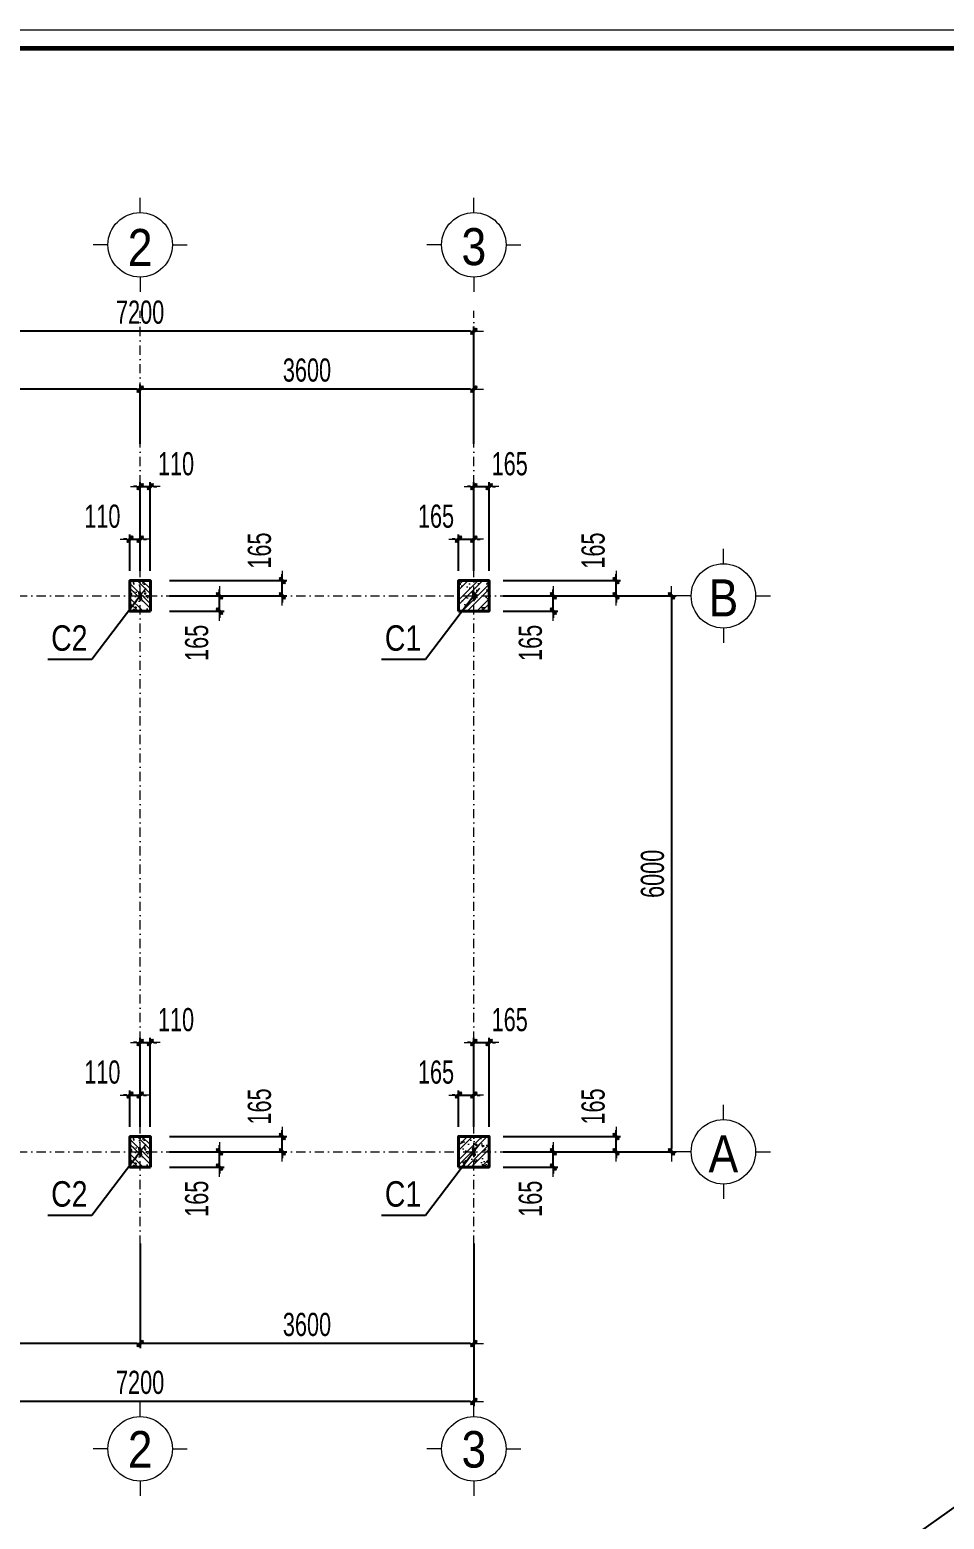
# Model space of a CAD drawing. Header units: millimetres. Extents: x -182770 to 489476, y -561170 to -280028.
# Drawn here: x 83150 to 93015, y -528665 to -512589 of the extents above; entities that cross this region are included whole.
import ezdxf
from ezdxf.enums import TextEntityAlignment as Align

# ---------------------------------------------------------------- set-up
doc = ezdxf.new("R2010")
doc.units = ezdxf.units.MM
doc.header["$MEASUREMENT"] = 0
doc.header["$PDMODE"] = 32
doc.linetypes.add('DASHDOT', pattern=[1, 0.5, -0.25, 0, -0.25])
doc.linetypes.add('HIDDEN', pattern=[0.375, 0.25, -0.125])
doc.layers.get('Defpoints').update_dxf_attribs({"color": 1})
doc.layers.add('KCS_Plotter', color=11, linetype='Continuous', plot=False)
for name, color, linetype, lineweight in [('Khungten_LCDI', 7, 'Continuous', 5), ('LC Dim', 8, 'Continuous', 18), ('LC Hatch', 252, 'Continuous', 9), ('LC ISO', 153, 'Continuous', 13), ('LC MANH DUT', 35, 'HIDDEN', 5), ('LC Net dam2', 6, 'Continuous', 40), ('LC Net manh', 133, 'Continuous', 5), ('LC Net thay', 63, 'Continuous', 25), ('LC Net truc', 79, 'DASHDOT', 13), ('LC Text1', 3, 'Continuous', 20), ('LC Text2', 7, 'Continuous', 25)]:
    doc.layers.add(name, color=color, linetype=linetype, lineweight=lineweight)
doc.styles.add('1', font='vnsimli.shx', dxfattribs={"width": 0.6})
doc.styles.add('HOATBIF', font='hoatbif.shx', dxfattribs={"width": 0.7})
doc.styles.add('Khungten', font='VHAVAN.TTF', dxfattribs={"width": 0.9, "height": 5000})
doc.styles.add('LC 1', font='VHAVANB.TTF')
doc.styles.add('T2', font='VHARIAL.TTF', dxfattribs={"width": 0.8})
doc.styles.add('Title', font='VHBLACK.TTF', dxfattribs={"width": 0.8})
doc.dimstyles.new('1-100', dxfattribs={"dimscale": 100, "dimtxt": 2.5, "dimasz": 0.35, "dimexe": 0.5, "dimexo": 0, "dimgap": 0.8, "dimtad": 1, "dimdec": 0, "dimzin": 0, "dimdsep": 46, "dimtxsty": 'HOATBIF', "dimblk1": 'DOT', "dimblk2": 'DOT', "dimsah": 1, "dimcen": -1, "dimdle": 1, "dimclrd": 256, "dimclre": 256, "dimclrt": 4, "dimadec": 3, "dimazin": 2, "dimtfac": 0.333333, "dimtdec": 0, "dimtix": 1, "dimtmove": 2, "dimatfit": 3, "dimldrblk": 'DOT', "dimfxl": 1, "dimtvp": 0.833333, "dimtolj": 1, "dimtzin": 0, "dimarcsym": 0})
doc.dimstyles.new('1-100$7', dxfattribs={"dimtxt": 230, "dimasz": 300, "dimexe": 50, "dimexo": 300, "dimgap": 80, "dimtad": 1, "dimdec": 3, "dimzin": 12, "dimdsep": 46, "dimtxsty": '1', "dimblk1": 'ARCHTICK', "dimblk2": 'ARCHTICK', "dimsah": 1, "dimcen": 0.09, "dimdle": 160, "dimclrd": 6, "dimclre": 6, "dimclrt": 2, "dimadec": 3, "dimazin": 3, "dimtfac": 1, "dimtdec": 3, "dimtix": 1, "dimtmove": 2, "dimatfit": 3, "dimldrblk": 'DOTSMALL', "dimfxl": 1, "dimtolj": 1, "dimtzin": 15, "dimarcsym": 0})

# ---------------------------------------------------------------- blocks, each defined once
blk = doc.blocks.new('DOT')
at = {"layer": 'LC Dim'}
blk.add_line((-3, 0), (3, 0), dxfattribs=at)
at = {"layer": 'LC Dim', "color": 4}
blk.add_line((-1, -1), (1, 1), dxfattribs=at)
blk.add_lwpolyline([(0.5, 1), (-1, -0.5), (-0.5, -1), (1, 0.5)], close=True, dxfattribs=at)
blk = doc.blocks.new('*D1085')
at = {"layer": 'Defpoints', "color": 0, "ltscale": 2, "transparency": 16777216}
for p in [(84340, -525687), (87940, -525687), (84340, -526769)]:
    blk.add_point(p, dxfattribs=at)
at = {"layer": 'LC Dim', "lineweight": -2, "ltscale": 2, "transparency": 16777216}
for p, q in [((84340, -525687), (84340, -526819)), ((87940, -525687), (87940, -526819)), ((87905, -526769), (84375, -526769))]:
    blk.add_line(p, q, dxfattribs=at)
at = {"layer": 'LC Dim', "lineweight": -2, "ltscale": 2, "transparency": 16777216, "xscale": 35, "yscale": 35, "zscale": 35, "rotation": 180}
blk.add_blockref('DOT', (84340, -526769), dxfattribs=at)
at = {"layer": 'LC Dim', "lineweight": -2, "ltscale": 2, "transparency": 16777216, "xscale": 35, "yscale": 35, "zscale": 35}
blk.add_blockref('DOT', (87940, -526769), dxfattribs=at)
at = {"layer": 'LC Dim', "color": 4, "ltscale": 2, "transparency": 16777216, "insert": (86140, -526564), "char_height": 250, "attachment_point": 5, "style": 'HOATBIF'}
blk.add_mtext('\\A1;3600', dxfattribs=at)
blk = doc.blocks.new('_Dot')
at = {"color": 0, "linetype": 'ByBlock', "lineweight": -2}
blk.add_line((-0.5, 0), (-1, 0), dxfattribs=at)
at = {"color": 0, "linetype": 'ByBlock', "const_width": 0.5}
blk.add_lwpolyline([(-0.25, 0, 1), (0.25, 0, 1)], format="xyb", close=True, dxfattribs=at)
blk = doc.blocks.new('*D1086')
at = {"layer": 'Defpoints', "color": 0, "ltscale": 2, "transparency": 16777216}
for p in [(80740, -525687), (84340, -525687), (80740, -526769)]:
    blk.add_point(p, dxfattribs=at)
at = {"layer": 'LC Dim', "lineweight": -2, "ltscale": 2, "transparency": 16777216}
for p, q in [((80740, -525687), (80740, -526819)), ((84340, -525687), (84340, -526819)), ((84305, -526769), (80775, -526769))]:
    blk.add_line(p, q, dxfattribs=at)
at = {"layer": 'LC Dim', "lineweight": -2, "ltscale": 2, "transparency": 16777216, "xscale": 35, "yscale": 35, "zscale": 35, "rotation": 180}
blk.add_blockref('DOT', (80740, -526769), dxfattribs=at)
at = {"layer": 'LC Dim', "lineweight": -2, "ltscale": 2, "transparency": 16777216, "xscale": 35, "yscale": 35, "zscale": 35}
blk.add_blockref('DOT', (84340, -526769), dxfattribs=at)
at = {"layer": 'LC Dim', "color": 4, "ltscale": 2, "transparency": 16777216, "insert": (82540, -526564), "char_height": 250, "attachment_point": 5, "style": 'HOATBIF'}
blk.add_mtext('\\A1;3600', dxfattribs=at)
blk = doc.blocks.new('*D1087')
at = {"layer": 'Defpoints', "color": 0, "ltscale": 2, "transparency": 16777216}
for p in [(80740, -525687), (87940, -525687), (80740, -527394)]:
    blk.add_point(p, dxfattribs=at)
at = {"layer": 'LC Dim', "lineweight": -2, "ltscale": 2, "transparency": 16777216}
for p, q in [((80740, -525687), (80740, -527444)), ((87940, -525687), (87940, -527444)), ((87905, -527394), (80775, -527394))]:
    blk.add_line(p, q, dxfattribs=at)
at = {"layer": 'LC Dim', "lineweight": -2, "ltscale": 2, "transparency": 16777216, "xscale": 35, "yscale": 35, "zscale": 35, "rotation": 180}
blk.add_blockref('DOT', (80740, -527394), dxfattribs=at)
at = {"layer": 'LC Dim', "lineweight": -2, "ltscale": 2, "transparency": 16777216, "xscale": 35, "yscale": 35, "zscale": 35}
blk.add_blockref('DOT', (87940, -527394), dxfattribs=at)
at = {"layer": 'LC Dim', "color": 4, "ltscale": 2, "transparency": 16777216, "insert": (84340, -527189), "char_height": 250, "attachment_point": 5, "style": 'HOATBIF'}
blk.add_mtext('\\A1;7200', dxfattribs=at)
blk = doc.blocks.new('TTRUC')
at = {"layer": 'LC ISO'}
for p, q in [((0, 6.95), (0, 10.13)), ((-6.95, 0), (-10.13, 0)), ((6.95, 0), (10.13, 0)), ((0, -6.95), (0, -10.13))]:
    blk.add_line(p, q, dxfattribs=at)
at = {"layer": 'LC Net manh'}
blk.add_circle((0, 0), 6.95, dxfattribs=at)
blk = doc.blocks.new('*D1088')
at = {"layer": 'Defpoints', "color": 0, "ltscale": 2, "transparency": 16777216}
for p in [(84340, -516468), (84340, -517056), (87940, -517056)]:
    blk.add_point(p, dxfattribs=at)
at = {"layer": 'LC Dim', "lineweight": -2, "ltscale": 2, "transparency": 16777216}
for p, q in [((84340, -517056), (84340, -516418)), ((87905, -516468), (84375, -516468)), ((87940, -517056), (87940, -516418))]:
    blk.add_line(p, q, dxfattribs=at)
at = {"layer": 'LC Dim', "lineweight": -2, "ltscale": 2, "transparency": 16777216, "xscale": 35, "yscale": 35, "zscale": 35, "rotation": 180}
blk.add_blockref('DOT', (84340, -516468), dxfattribs=at)
at = {"layer": 'LC Dim', "lineweight": -2, "ltscale": 2, "transparency": 16777216, "xscale": 35, "yscale": 35, "zscale": 35}
blk.add_blockref('DOT', (87940, -516468), dxfattribs=at)
at = {"layer": 'LC Dim', "color": 4, "ltscale": 2, "transparency": 16777216, "insert": (86140, -516263), "char_height": 250, "attachment_point": 5, "style": 'HOATBIF'}
blk.add_mtext('\\A1;3600', dxfattribs=at)
blk = doc.blocks.new('*D1089')
at = {"layer": 'Defpoints', "color": 0, "ltscale": 2, "transparency": 16777216}
for p in [(80740, -516468), (80740, -517056), (84340, -517056)]:
    blk.add_point(p, dxfattribs=at)
at = {"layer": 'LC Dim', "lineweight": -2, "ltscale": 2, "transparency": 16777216}
for p, q in [((80740, -517056), (80740, -516418)), ((84305, -516468), (80775, -516468)), ((84340, -517056), (84340, -516418))]:
    blk.add_line(p, q, dxfattribs=at)
at = {"layer": 'LC Dim', "lineweight": -2, "ltscale": 2, "transparency": 16777216, "xscale": 35, "yscale": 35, "zscale": 35, "rotation": 180}
blk.add_blockref('DOT', (80740, -516468), dxfattribs=at)
at = {"layer": 'LC Dim', "lineweight": -2, "ltscale": 2, "transparency": 16777216, "xscale": 35, "yscale": 35, "zscale": 35}
blk.add_blockref('DOT', (84340, -516468), dxfattribs=at)
at = {"layer": 'LC Dim', "color": 4, "ltscale": 2, "transparency": 16777216, "insert": (82540, -516263), "char_height": 250, "attachment_point": 5, "style": 'HOATBIF'}
blk.add_mtext('\\A1;3600', dxfattribs=at)
blk = doc.blocks.new('*D1090')
at = {"layer": 'Defpoints', "color": 0, "ltscale": 2, "transparency": 16777216}
for p in [(80740, -515843), (80740, -517056), (87940, -517056)]:
    blk.add_point(p, dxfattribs=at)
at = {"layer": 'LC Dim', "lineweight": -2, "ltscale": 2, "transparency": 16777216}
for p, q in [((80740, -517056), (80740, -515793)), ((87905, -515843), (80775, -515843)), ((87940, -517056), (87940, -515793))]:
    blk.add_line(p, q, dxfattribs=at)
at = {"layer": 'LC Dim', "lineweight": -2, "ltscale": 2, "transparency": 16777216, "xscale": 35, "yscale": 35, "zscale": 35, "rotation": 180}
blk.add_blockref('DOT', (80740, -515843), dxfattribs=at)
at = {"layer": 'LC Dim', "lineweight": -2, "ltscale": 2, "transparency": 16777216, "xscale": 35, "yscale": 35, "zscale": 35}
blk.add_blockref('DOT', (87940, -515843), dxfattribs=at)
at = {"layer": 'LC Dim', "color": 4, "ltscale": 2, "transparency": 16777216, "insert": (84340, -515638), "char_height": 250, "attachment_point": 5, "style": 'HOATBIF'}
blk.add_mtext('\\A1;7200', dxfattribs=at)
blk = doc.blocks.new('*D1091')
at = {"layer": 'Defpoints', "color": 0, "ltscale": 2, "transparency": 16777216}
for p in [(89131, -518699), (89131, -524699), (90073, -524699)]:
    blk.add_point(p, dxfattribs=at)
at = {"layer": 'LC Dim', "lineweight": -2, "ltscale": 2, "transparency": 16777216}
for p, q in [((89131, -518699), (90123, -518699)), ((90073, -518734), (90073, -524664)), ((89131, -524699), (90123, -524699))]:
    blk.add_line(p, q, dxfattribs=at)
at = {"layer": 'LC Dim', "lineweight": -2, "ltscale": 2, "transparency": 16777216, "xscale": 35, "yscale": 35, "zscale": 35}
for p, rotation in [((90073, -518699), 90), ((90073, -524699), 270)]:
    blk.add_blockref('DOT', p, dxfattribs=dict(at, rotation=rotation))
at = {"layer": 'LC Dim', "color": 4, "ltscale": 2, "transparency": 16777216, "insert": (89868, -521699), "char_height": 250, "attachment_point": 5, "rotation": 90, "style": 'HOATBIF'}
blk.add_mtext('\\A1;6000', dxfattribs=at)
blk = doc.blocks.new('kakaka')
at = {"layer": 'LC Hatch', "ltscale": 2}
h = blk.add_hatch(dxfattribs=at)
h.set_pattern_fill('BTCT', color=256, scale=20, angle=90)
h.set_pattern_definition([(140, (37650.13, -378709.94), (12.55043, 143.45204), [15, -165]), (85, (37650.13, -378709.94), (-150.43843, -27.75027), [12, -132]), (190.4514, (37651.18, -378697.99), (-137.88791, 115.70188), [12.74804, -140.22842]), (136.1842, (37610.13, -378709.94), (33.1038, 213.4482), [22.5, -247.5]), (186.6356, (37612.9, -378692.16), (-194.82357, 186.93254), [19.12206, -210.3426]), (81.1842, (37610.13, -378709.94), (-194.82372, 186.9324), [18, -198]), (111, (37620.13, -378689.94), (80.52378, 119.38141), [15, -165]), (56, (37620.13, -378689.94), (-145.03001, 48.66307), [12, -132]), (161.4514, (37626.85, -378680), (-64.5061, 168.04453), [12.74804, -140.22842]), (127.5, (37650.135, -378709.945), (-66.57877, 2.431971), [0, -130.4, 0, -134, 0, -132.5]), (97.5, (37650.135, -378709.945), (-78.882342, 52.613907), [0, -76.4, 0, -127.4, 0, -50.5]), (57.5, (37650.135, -378754.545), (4.510974, 106.764487), [0, -50, 0, -156, 0, -207]), (47.5, (37650.135, -378774.545), (-20.020996, 116.637234), [0, -65, 0, -103.6, 0, -147]), (135, (37650.135, -378709.945), (-53.03301, -53.03301), []), (135, (37650.135, -378674.59), (-53.03301, -53.03301), [])])
h.paths.add_polyline_path([(76248, -223824), (76248, -223604), (76028, -223604), (76028, -223824)])
at = {"layer": 'LC MANH DUT', "ltscale": 100}
blk.add_lwpolyline([(76248, -223824), (76248, -223604), (76028, -223604), (76028, -223824)], close=True, dxfattribs=at)
at = {"layer": 'LC Net dam2', "ltscale": 5}
blk.add_lwpolyline([(76248, -223824), (76248, -223604), (76028, -223604), (76028, -223824)], close=True, dxfattribs=at)
blk = doc.blocks.new('*D1040')
at = {"layer": 'Defpoints', "color": 0, "ltscale": 2, "transparency": 16777216}
for p in [(87940, -518086), (87775, -518430), (87940, -518430)]:
    blk.add_point(p, dxfattribs=at)
at = {"layer": 'LC Dim', "lineweight": -2, "ltscale": 2, "transparency": 16777216}
for p, q in [((87740, -518086), (87705, -518086)), ((87775, -518430), (87775, -518036)), ((87775, -518086), (87940, -518086)), ((87940, -518430), (87940, -518036)), ((87975, -518086), (88010, -518086))]:
    blk.add_line(p, q, dxfattribs=at)
at = {"layer": 'LC Dim', "lineweight": -2, "ltscale": 2, "transparency": 16777216, "xscale": 35, "yscale": 35, "zscale": 35}
blk.add_blockref('DOT', (87775, -518086), dxfattribs=at)
at = {"layer": 'LC Dim', "lineweight": -2, "ltscale": 2, "transparency": 16777216, "xscale": 35, "yscale": 35, "zscale": 35, "rotation": 180}
blk.add_blockref('DOT', (87940, -518086), dxfattribs=at)
at = {"layer": 'LC Dim', "color": 4, "ltscale": 2, "transparency": 16777216, "insert": (87532, -517840), "char_height": 250, "attachment_point": 5, "style": 'HOATBIF'}
blk.add_mtext('\\A1;165', dxfattribs=at)
blk = doc.blocks.new('*D1041')
at = {"layer": 'Defpoints', "color": 0, "ltscale": 2, "transparency": 16777216}
for p in [(88105, -517520), (87940, -518430), (88105, -518430)]:
    blk.add_point(p, dxfattribs=at)
at = {"layer": 'LC Dim', "lineweight": -2, "ltscale": 2, "transparency": 16777216}
for p, q in [((87940, -518430), (87940, -517470)), ((88105, -518430), (88105, -517470)), ((87905, -517520), (87870, -517520)), ((87940, -517520), (88105, -517520)), ((88140, -517520), (88175, -517520))]:
    blk.add_line(p, q, dxfattribs=at)
at = {"layer": 'LC Dim', "lineweight": -2, "ltscale": 2, "transparency": 16777216, "xscale": 35, "yscale": 35, "zscale": 35}
blk.add_blockref('DOT', (87940, -517520), dxfattribs=at)
at = {"layer": 'LC Dim', "lineweight": -2, "ltscale": 2, "transparency": 16777216, "xscale": 35, "yscale": 35, "zscale": 35, "rotation": 180}
blk.add_blockref('DOT', (88105, -517520), dxfattribs=at)
at = {"layer": 'LC Dim', "color": 4, "ltscale": 2, "transparency": 16777216, "insert": (88327, -517274), "char_height": 250, "attachment_point": 5, "style": 'HOATBIF'}
blk.add_mtext('\\A1;165', dxfattribs=at)
blk = doc.blocks.new('*D1042')
at = {"layer": 'Defpoints', "color": 0, "ltscale": 2, "transparency": 16777216}
for p in [(88258, -518699), (88797, -518699), (88258, -518864)]:
    blk.add_point(p, dxfattribs=at)
at = {"layer": 'LC Dim', "lineweight": -2, "ltscale": 2, "transparency": 16777216}
for p, q in [((88258, -518699), (88847, -518699)), ((88797, -518664), (88797, -518629)), ((88797, -518864), (88797, -518699)), ((88258, -518864), (88847, -518864)), ((88797, -518899), (88797, -518934))]:
    blk.add_line(p, q, dxfattribs=at)
at = {"layer": 'LC Dim', "lineweight": -2, "ltscale": 2, "transparency": 16777216, "xscale": 35, "yscale": 35, "zscale": 35}
for p, rotation in [((88797, -518699), 270), ((88797, -518864), 90)]:
    blk.add_blockref('DOT', p, dxfattribs=dict(at, rotation=rotation))
at = {"layer": 'LC Dim', "color": 4, "ltscale": 2, "transparency": 16777216, "insert": (88551, -519206), "char_height": 250, "attachment_point": 5, "rotation": 90, "style": 'HOATBIF'}
blk.add_mtext('\\A1;165', dxfattribs=at)
blk = doc.blocks.new('*D1043')
at = {"layer": 'Defpoints', "color": 0, "ltscale": 2, "transparency": 16777216}
for p in [(88258, -518534), (89474, -518534), (88258, -518699)]:
    blk.add_point(p, dxfattribs=at)
at = {"layer": 'LC Dim', "lineweight": -2, "ltscale": 2, "transparency": 16777216}
for p, q in [((88258, -518534), (89524, -518534)), ((89474, -518499), (89474, -518464)), ((89474, -518699), (89474, -518534)), ((88258, -518699), (89524, -518699)), ((89474, -518734), (89474, -518769))]:
    blk.add_line(p, q, dxfattribs=at)
at = {"layer": 'LC Dim', "lineweight": -2, "ltscale": 2, "transparency": 16777216, "xscale": 35, "yscale": 35, "zscale": 35}
for p, rotation in [((89474, -518534), 270), ((89474, -518699), 90)]:
    blk.add_blockref('DOT', p, dxfattribs=dict(at, rotation=rotation))
at = {"layer": 'LC Dim', "color": 4, "ltscale": 2, "transparency": 16777216, "insert": (89228, -518210), "char_height": 250, "attachment_point": 5, "rotation": 90, "style": 'HOATBIF'}
blk.add_mtext('\\A1;165', dxfattribs=at)
blk = doc.blocks.new('*D1044')
at = {"layer": 'Defpoints', "color": 0, "ltscale": 2, "transparency": 16777216}
for p in [(87940, -524086), (87775, -524430), (87940, -524430)]:
    blk.add_point(p, dxfattribs=at)
at = {"layer": 'LC Dim', "lineweight": -2, "ltscale": 2, "transparency": 16777216}
for p, q in [((87775, -524430), (87775, -524036)), ((87940, -524430), (87940, -524036)), ((87740, -524086), (87705, -524086)), ((87775, -524086), (87940, -524086)), ((87975, -524086), (88010, -524086))]:
    blk.add_line(p, q, dxfattribs=at)
at = {"layer": 'LC Dim', "lineweight": -2, "ltscale": 2, "transparency": 16777216, "xscale": 35, "yscale": 35, "zscale": 35}
blk.add_blockref('DOT', (87775, -524086), dxfattribs=at)
at = {"layer": 'LC Dim', "lineweight": -2, "ltscale": 2, "transparency": 16777216, "xscale": 35, "yscale": 35, "zscale": 35, "rotation": 180}
blk.add_blockref('DOT', (87940, -524086), dxfattribs=at)
at = {"layer": 'LC Dim', "color": 4, "ltscale": 2, "transparency": 16777216, "insert": (87532, -523840), "char_height": 250, "attachment_point": 5, "style": 'HOATBIF'}
blk.add_mtext('\\A1;165', dxfattribs=at)
blk = doc.blocks.new('*D1045')
at = {"layer": 'Defpoints', "color": 0, "ltscale": 2, "transparency": 16777216}
for p in [(88105, -523520), (87940, -524430), (88105, -524430)]:
    blk.add_point(p, dxfattribs=at)
at = {"layer": 'LC Dim', "lineweight": -2, "ltscale": 2, "transparency": 16777216}
for p, q in [((87905, -523520), (87870, -523520)), ((87940, -524430), (87940, -523470)), ((87940, -523520), (88105, -523520)), ((88105, -524430), (88105, -523470)), ((88140, -523520), (88175, -523520))]:
    blk.add_line(p, q, dxfattribs=at)
at = {"layer": 'LC Dim', "lineweight": -2, "ltscale": 2, "transparency": 16777216, "xscale": 35, "yscale": 35, "zscale": 35}
blk.add_blockref('DOT', (87940, -523520), dxfattribs=at)
at = {"layer": 'LC Dim', "lineweight": -2, "ltscale": 2, "transparency": 16777216, "xscale": 35, "yscale": 35, "zscale": 35, "rotation": 180}
blk.add_blockref('DOT', (88105, -523520), dxfattribs=at)
at = {"layer": 'LC Dim', "color": 4, "ltscale": 2, "transparency": 16777216, "insert": (88327, -523274), "char_height": 250, "attachment_point": 5, "style": 'HOATBIF'}
blk.add_mtext('\\A1;165', dxfattribs=at)
blk = doc.blocks.new('*D1046')
at = {"layer": 'Defpoints', "color": 0, "ltscale": 2, "transparency": 16777216}
for p in [(88258, -524699), (88797, -524699), (88258, -524864)]:
    blk.add_point(p, dxfattribs=at)
at = {"layer": 'LC Dim', "lineweight": -2, "ltscale": 2, "transparency": 16777216}
for p, q in [((88258, -524699), (88847, -524699)), ((88797, -524664), (88797, -524629)), ((88797, -524864), (88797, -524699)), ((88258, -524864), (88847, -524864)), ((88797, -524899), (88797, -524934))]:
    blk.add_line(p, q, dxfattribs=at)
at = {"layer": 'LC Dim', "lineweight": -2, "ltscale": 2, "transparency": 16777216, "xscale": 35, "yscale": 35, "zscale": 35}
for p, rotation in [((88797, -524699), 270), ((88797, -524864), 90)]:
    blk.add_blockref('DOT', p, dxfattribs=dict(at, rotation=rotation))
at = {"layer": 'LC Dim', "color": 4, "ltscale": 2, "transparency": 16777216, "insert": (88551, -525206), "char_height": 250, "attachment_point": 5, "rotation": 90, "style": 'HOATBIF'}
blk.add_mtext('\\A1;165', dxfattribs=at)
blk = doc.blocks.new('*D1047')
at = {"layer": 'Defpoints', "color": 0, "ltscale": 2, "transparency": 16777216}
for p in [(88258, -524534), (89474, -524534), (88258, -524699)]:
    blk.add_point(p, dxfattribs=at)
at = {"layer": 'LC Dim', "lineweight": -2, "ltscale": 2, "transparency": 16777216}
for p, q in [((88258, -524534), (89524, -524534)), ((89474, -524499), (89474, -524464)), ((89474, -524699), (89474, -524534)), ((88258, -524699), (89524, -524699)), ((89474, -524734), (89474, -524769))]:
    blk.add_line(p, q, dxfattribs=at)
at = {"layer": 'LC Dim', "lineweight": -2, "ltscale": 2, "transparency": 16777216, "xscale": 35, "yscale": 35, "zscale": 35}
for p, rotation in [((89474, -524534), 270), ((89474, -524699), 90)]:
    blk.add_blockref('DOT', p, dxfattribs=dict(at, rotation=rotation))
at = {"layer": 'LC Dim', "color": 4, "ltscale": 2, "transparency": 16777216, "insert": (89228, -524210), "char_height": 250, "attachment_point": 5, "rotation": 90, "style": 'HOATBIF'}
blk.add_mtext('\\A1;165', dxfattribs=at)
blk = doc.blocks.new('*D1048')
at = {"layer": 'Defpoints', "color": 0, "ltscale": 2, "transparency": 16777216}
for p in [(84340, -518086), (84230, -518430), (84340, -518430)]:
    blk.add_point(p, dxfattribs=at)
at = {"layer": 'LC Dim', "lineweight": -2, "ltscale": 2, "transparency": 16777216}
for p, q in [((84195, -518086), (84160, -518086)), ((84230, -518430), (84230, -518036)), ((84230, -518086), (84340, -518086)), ((84340, -518430), (84340, -518036)), ((84375, -518086), (84410, -518086))]:
    blk.add_line(p, q, dxfattribs=at)
at = {"layer": 'LC Dim', "lineweight": -2, "ltscale": 2, "transparency": 16777216, "xscale": 35, "yscale": 35, "zscale": 35}
blk.add_blockref('DOT', (84230, -518086), dxfattribs=at)
at = {"layer": 'LC Dim', "lineweight": -2, "ltscale": 2, "transparency": 16777216, "xscale": 35, "yscale": 35, "zscale": 35, "rotation": 180}
blk.add_blockref('DOT', (84340, -518086), dxfattribs=at)
at = {"layer": 'LC Dim', "color": 4, "ltscale": 2, "transparency": 16777216, "insert": (83932, -517840), "char_height": 250, "attachment_point": 5, "style": 'HOATBIF'}
blk.add_mtext('\\A1;110', dxfattribs=at)
blk = doc.blocks.new('*D1049')
at = {"layer": 'Defpoints', "color": 0, "ltscale": 2, "transparency": 16777216}
for p in [(84450, -517520), (84340, -518430), (84450, -518430)]:
    blk.add_point(p, dxfattribs=at)
at = {"layer": 'LC Dim', "lineweight": -2, "ltscale": 2, "transparency": 16777216}
for p, q in [((84340, -518430), (84340, -517470)), ((84450, -518430), (84450, -517470)), ((84305, -517520), (84270, -517520)), ((84340, -517520), (84450, -517520)), ((84485, -517520), (84520, -517520))]:
    blk.add_line(p, q, dxfattribs=at)
at = {"layer": 'LC Dim', "lineweight": -2, "ltscale": 2, "transparency": 16777216, "xscale": 35, "yscale": 35, "zscale": 35}
blk.add_blockref('DOT', (84340, -517520), dxfattribs=at)
at = {"layer": 'LC Dim', "lineweight": -2, "ltscale": 2, "transparency": 16777216, "xscale": 35, "yscale": 35, "zscale": 35, "rotation": 180}
blk.add_blockref('DOT', (84450, -517520), dxfattribs=at)
at = {"layer": 'LC Dim', "color": 4, "ltscale": 2, "transparency": 16777216, "insert": (84727, -517274), "char_height": 250, "attachment_point": 5, "style": 'HOATBIF'}
blk.add_mtext('\\A1;110', dxfattribs=at)
blk = doc.blocks.new('*D1050')
at = {"layer": 'Defpoints', "color": 0, "ltscale": 2, "transparency": 16777216}
for p in [(84658, -518699), (85197, -518699), (84658, -518864)]:
    blk.add_point(p, dxfattribs=at)
at = {"layer": 'LC Dim', "lineweight": -2, "ltscale": 2, "transparency": 16777216}
for p, q in [((84658, -518699), (85247, -518699)), ((85197, -518664), (85197, -518629)), ((85197, -518864), (85197, -518699)), ((84658, -518864), (85247, -518864)), ((85197, -518899), (85197, -518934))]:
    blk.add_line(p, q, dxfattribs=at)
at = {"layer": 'LC Dim', "lineweight": -2, "ltscale": 2, "transparency": 16777216, "xscale": 35, "yscale": 35, "zscale": 35}
for p, rotation in [((85197, -518699), 270), ((85197, -518864), 90)]:
    blk.add_blockref('DOT', p, dxfattribs=dict(at, rotation=rotation))
at = {"layer": 'LC Dim', "color": 4, "ltscale": 2, "transparency": 16777216, "insert": (84951, -519206), "char_height": 250, "attachment_point": 5, "rotation": 90, "style": 'HOATBIF'}
blk.add_mtext('\\A1;165', dxfattribs=at)
blk = doc.blocks.new('*D1051')
at = {"layer": 'Defpoints', "color": 0, "ltscale": 2, "transparency": 16777216}
for p in [(84658, -518534), (85874, -518534), (84658, -518699)]:
    blk.add_point(p, dxfattribs=at)
at = {"layer": 'LC Dim', "lineweight": -2, "ltscale": 2, "transparency": 16777216}
for p, q in [((84658, -518534), (85924, -518534)), ((85874, -518499), (85874, -518464)), ((85874, -518699), (85874, -518534)), ((84658, -518699), (85924, -518699)), ((85874, -518734), (85874, -518769))]:
    blk.add_line(p, q, dxfattribs=at)
at = {"layer": 'LC Dim', "lineweight": -2, "ltscale": 2, "transparency": 16777216, "xscale": 35, "yscale": 35, "zscale": 35}
for p, rotation in [((85874, -518534), 270), ((85874, -518699), 90)]:
    blk.add_blockref('DOT', p, dxfattribs=dict(at, rotation=rotation))
at = {"layer": 'LC Dim', "color": 4, "ltscale": 2, "transparency": 16777216, "insert": (85628, -518210), "char_height": 250, "attachment_point": 5, "rotation": 90, "style": 'HOATBIF'}
blk.add_mtext('\\A1;165', dxfattribs=at)
blk = doc.blocks.new('*D1052')
at = {"layer": 'Defpoints', "color": 0, "ltscale": 2, "transparency": 16777216}
for p in [(84340, -524086), (84230, -524430), (84340, -524430)]:
    blk.add_point(p, dxfattribs=at)
at = {"layer": 'LC Dim', "lineweight": -2, "ltscale": 2, "transparency": 16777216}
for p, q in [((84230, -524430), (84230, -524036)), ((84340, -524430), (84340, -524036)), ((84195, -524086), (84160, -524086)), ((84230, -524086), (84340, -524086)), ((84375, -524086), (84410, -524086))]:
    blk.add_line(p, q, dxfattribs=at)
at = {"layer": 'LC Dim', "lineweight": -2, "ltscale": 2, "transparency": 16777216, "xscale": 35, "yscale": 35, "zscale": 35}
blk.add_blockref('DOT', (84230, -524086), dxfattribs=at)
at = {"layer": 'LC Dim', "lineweight": -2, "ltscale": 2, "transparency": 16777216, "xscale": 35, "yscale": 35, "zscale": 35, "rotation": 180}
blk.add_blockref('DOT', (84340, -524086), dxfattribs=at)
at = {"layer": 'LC Dim', "color": 4, "ltscale": 2, "transparency": 16777216, "insert": (83932, -523840), "char_height": 250, "attachment_point": 5, "style": 'HOATBIF'}
blk.add_mtext('\\A1;110', dxfattribs=at)
blk = doc.blocks.new('*D1053')
at = {"layer": 'Defpoints', "color": 0, "ltscale": 2, "transparency": 16777216}
for p in [(84450, -523520), (84340, -524430), (84450, -524430)]:
    blk.add_point(p, dxfattribs=at)
at = {"layer": 'LC Dim', "lineweight": -2, "ltscale": 2, "transparency": 16777216}
for p, q in [((84305, -523520), (84270, -523520)), ((84340, -524430), (84340, -523470)), ((84340, -523520), (84450, -523520)), ((84450, -524430), (84450, -523470)), ((84485, -523520), (84520, -523520))]:
    blk.add_line(p, q, dxfattribs=at)
at = {"layer": 'LC Dim', "lineweight": -2, "ltscale": 2, "transparency": 16777216, "xscale": 35, "yscale": 35, "zscale": 35}
blk.add_blockref('DOT', (84340, -523520), dxfattribs=at)
at = {"layer": 'LC Dim', "lineweight": -2, "ltscale": 2, "transparency": 16777216, "xscale": 35, "yscale": 35, "zscale": 35, "rotation": 180}
blk.add_blockref('DOT', (84450, -523520), dxfattribs=at)
at = {"layer": 'LC Dim', "color": 4, "ltscale": 2, "transparency": 16777216, "insert": (84727, -523274), "char_height": 250, "attachment_point": 5, "style": 'HOATBIF'}
blk.add_mtext('\\A1;110', dxfattribs=at)
blk = doc.blocks.new('*D1054')
at = {"layer": 'Defpoints', "color": 0, "ltscale": 2, "transparency": 16777216}
for p in [(84658, -524699), (85197, -524699), (84658, -524864)]:
    blk.add_point(p, dxfattribs=at)
at = {"layer": 'LC Dim', "lineweight": -2, "ltscale": 2, "transparency": 16777216}
for p, q in [((84658, -524699), (85247, -524699)), ((85197, -524664), (85197, -524629)), ((85197, -524864), (85197, -524699)), ((84658, -524864), (85247, -524864)), ((85197, -524899), (85197, -524934))]:
    blk.add_line(p, q, dxfattribs=at)
at = {"layer": 'LC Dim', "lineweight": -2, "ltscale": 2, "transparency": 16777216, "xscale": 35, "yscale": 35, "zscale": 35}
for p, rotation in [((85197, -524699), 270), ((85197, -524864), 90)]:
    blk.add_blockref('DOT', p, dxfattribs=dict(at, rotation=rotation))
at = {"layer": 'LC Dim', "color": 4, "ltscale": 2, "transparency": 16777216, "insert": (84951, -525206), "char_height": 250, "attachment_point": 5, "rotation": 90, "style": 'HOATBIF'}
blk.add_mtext('\\A1;165', dxfattribs=at)
blk = doc.blocks.new('*D1055')
at = {"layer": 'Defpoints', "color": 0, "ltscale": 2, "transparency": 16777216}
for p in [(84658, -524534), (85874, -524534), (84658, -524699)]:
    blk.add_point(p, dxfattribs=at)
at = {"layer": 'LC Dim', "lineweight": -2, "ltscale": 2, "transparency": 16777216}
for p, q in [((84658, -524534), (85924, -524534)), ((85874, -524499), (85874, -524464)), ((85874, -524699), (85874, -524534)), ((84658, -524699), (85924, -524699)), ((85874, -524734), (85874, -524769))]:
    blk.add_line(p, q, dxfattribs=at)
at = {"layer": 'LC Dim', "lineweight": -2, "ltscale": 2, "transparency": 16777216, "xscale": 35, "yscale": 35, "zscale": 35}
for p, rotation in [((85874, -524534), 270), ((85874, -524699), 90)]:
    blk.add_blockref('DOT', p, dxfattribs=dict(at, rotation=rotation))
at = {"layer": 'LC Dim', "color": 4, "ltscale": 2, "transparency": 16777216, "insert": (85628, -524210), "char_height": 250, "attachment_point": 5, "rotation": 90, "style": 'HOATBIF'}
blk.add_mtext('\\A1;165', dxfattribs=at)
blk = doc.blocks.new('lcdi fix')
at = {"layer": 'Defpoints', "lineweight": 0}
blk.add_lwpolyline([(-1200, -14850), (-1200, 14850), (40800, 14850), (40800, -14850)], close=True, dxfattribs=at)
at = {"layer": 'Khungten_LCDI', "color": 5, "lineweight": 60}
blk.add_lwpolyline([(0, -14650), (0, 14650), (40600, 14650), (40600, -14650)], close=True, dxfattribs=at)
at = {"color": 7, "style": 'Khungten', "width": 0.8}
for tag, p in [('REVISION', (39499, -10746)), ('NGAYHT', (39546, -11609))]:
    blk.add_attdef(tag, text='', height=200, dxfattribs=at).set_placement(p, align=Align.CENTER)
at = {"layer": 'LC Text1', "color": 3, "style": 'LC 1', "width": 1.834006}
for tag, p, p2 in [('TENBANVE1', (36913, -8886), (40339, -8886)), ('TENBANVE2', (36913, -9562), (40339, -9562))]:
    blk.add_attdef(tag, text='', height=250, dxfattribs=at).set_placement(p, p2, align=Align.FIT)
at = {"layer": 'LC Text1', "style": 'Title', "width": 0.7}
blk.add_attdef('SOBANVE', text='', height=250, dxfattribs=at).set_placement((39562, -13896), align=Align.CENTER)

msp = doc.modelspace()

# ---------------------------------------------------------------- hatches: boundary and pattern name
at = {"layer": 'LC Hatch', "ltscale": 2}
h = msp.add_hatch(dxfattribs=at)
h.set_pattern_fill('BTCT', color=256, scale=30, angle=90)
h.set_pattern_definition([(140, (26609.1, -751192.32), (18.82564, 215.17805), [22.5, -247.5]), (85, (26609.1, -751192.32), (-225.65764, -41.6254), [18, -198]), (190.4514, (26610.66, -751174.4), (-206.83186, 173.55281), [19.12206, -210.34263]), (136.1842, (26549.1, -751192.32), (49.6557, 320.1723), [33.75, -371.25]), (186.6356, (26553.23, -751165.64), (-292.23536, 280.3988), [28.6831, -315.5139]), (81.1842, (26549.1, -751192.32), (-292.2356, 280.3986), [27, -297]), (111, (26564.1, -751162.32), (120.78567, 179.07212), [22.5, -247.5]), (56, (26564.1, -751162.32), (-217.54501, 72.9946), [18, -198]), (161.4514, (26574.16, -751147.4), (-96.75915, 252.06679), [19.12206, -210.34263]), (127.5, (26609.095, -751192.324), (-99.868156, 3.647957), [0, -195.6, 0, -201, 0, -198.75]), (97.5, (26609.1, -751192.32), (-118.323514, 78.92086), [0, -114.6, 0, -191.1, 0, -75.75]), (57.5, (26609.095, -751259.224), (6.766462, 160.14673), [0, -75, 0, -234, 0, -310.5]), (47.5, (26609.1, -751289.22), (-30.031495, 174.95585), [0, -97.5, 0, -155.4, 0, -220.5]), (135, (26609.1, -751192.32), (-79.549513, -79.549513), []), (135, (26609.1, -751139.29), (-79.549513, -79.549513), [])])
h.paths.add_polyline_path([(84230.3, -518864.1), (84450.3, -518864.1), (84450.3, -518534.1), (84230.3, -518534.1)])
h = msp.add_hatch(dxfattribs=at)
h.set_pattern_fill('BTCT', color=256, scale=30, angle=90)
h.set_pattern_definition([(140, (26609.1, -757192.32), (18.82564, 215.17805), [22.5, -247.5]), (85, (26609.1, -757192.32), (-225.65764, -41.6254), [18, -198]), (190.4514, (26610.66, -757174.4), (-206.83186, 173.55281), [19.12206, -210.34263]), (136.1842, (26549.1, -757192.32), (49.6557, 320.1723), [33.75, -371.25]), (186.6356, (26553.23, -757165.64), (-292.23536, 280.3988), [28.6831, -315.5139]), (81.1842, (26549.1, -757192.32), (-292.2356, 280.3986), [27, -297]), (111, (26564.1, -757162.32), (120.78567, 179.07212), [22.5, -247.5]), (56, (26564.1, -757162.32), (-217.54501, 72.9946), [18, -198]), (161.4514, (26574.16, -757147.4), (-96.75915, 252.06679), [19.12206, -210.34263]), (127.5, (26609.095, -757192.324), (-99.868156, 3.647957), [0, -195.6, 0, -201, 0, -198.75]), (97.5, (26609.1, -757192.32), (-118.323514, 78.92086), [0, -114.6, 0, -191.1, 0, -75.75]), (57.5, (26609.095, -757259.224), (6.766462, 160.14673), [0, -75, 0, -234, 0, -310.5]), (47.5, (26609.1, -757289.22), (-30.031495, 174.95585), [0, -97.5, 0, -155.4, 0, -220.5]), (135, (26609.1, -757192.32), (-79.549513, -79.549513), []), (135, (26609.1, -757139.29), (-79.549513, -79.549513), [])])
h.paths.add_polyline_path([(84230.3, -524864.1), (84450.3, -524864.1), (84450.3, -524534.1), (84230.3, -524534.1)])

# ---------------------------------------------------------------- linework, layer by layer
at = {"layer": 'KCS_Plotter', "ltscale": 750}
msp.add_line((73676.1, -542288.8), (115676.1, -512588.8), dxfattribs=at)
at = {"layer": 'LC MANH DUT', "ltscale": 100}
for points in [[(84450.3, -518864.1), (84450.3, -518534.1), (84230.3, -518534.1), (84230.3, -518864.1)], [(84450.3, -524864.1), (84450.3, -524534.1), (84230.3, -524534.1), (84230.3, -524864.1)]]:
    msp.add_lwpolyline(points, close=True, dxfattribs=at)
at = {"layer": 'LC Net dam2', "ltscale": 5}
for points in [[(84450.3, -518864.1), (84450.3, -518534.1), (84230.3, -518534.1), (84230.3, -518864.1)], [(84450.3, -524864.1), (84450.3, -524534.1), (84230.3, -524534.1), (84230.3, -524864.1)]]:
    msp.add_lwpolyline(points, close=True, dxfattribs=at)
at = {"layer": 'LC Net truc', "ltscale": 200}
for p, q in [((84340.3, -526301.7), (84340.3, -515623.7)), ((87940.3, -526301.7), (87940.3, -515623.7)), ((79219.9, -518699.1), (89069.4, -518699.1)), ((79219.9, -524699.1), (89069.4, -524699.1))]:
    msp.add_line(p, q, dxfattribs=at)

# ---------------------------------------------------------------- block references
at = {"layer": 'LC Dim', "xscale": -1.5, "yscale": 1.5, "zscale": 1.5}
for p in [(202146.8, -183127.4), (202146.8, -189127.4)]:
    msp.add_blockref('kakaka', p, dxfattribs=at)
at = {"layer": 'LC ISO', "xscale": 50, "yscale": 50, "zscale": 50, "rotation": 180}
for p in [(84340.3, -514909.6), (87940.3, -514909.6), (90632.4, -518699.1), (90632.4, -524699.1)]:
    msp.add_blockref('TTRUC', p, dxfattribs=at)
at = {"layer": 'LC ISO', "xscale": 50, "yscale": 50, "zscale": 50}
for p in [(84340.3, -527905.2), (87940.3, -527905.2)]:
    msp.add_blockref('TTRUC', p, dxfattribs=at)
at = {"layer": 'LC Net thay'}
msp.add_blockref('lcdi fix', (74876.1, -527438.8), dxfattribs=at)

# ---------------------------------------------------------------- texts
at = {"layer": 'LC Text1', "ltscale": 0.2, "style": 'LC 1', "width": 0.9}
for s, height, p in [('2', 400, (84340.3, -515258.8)), ('3', 400, (87940.3, -515249.2)), ('b', 400, (90632.4, -519040.7)), ('a', 400, (90632.4, -525040.7)), ('2', 394.6, (84340.3, -528226.2)), ('3', 394.6, (87940.3, -528226.2))]:
    msp.add_text(s, height=height, dxfattribs=at).set_placement(p, align=Align.BOTTOM_CENTER)
at = {"layer": 'LC Text2', "style": 'T2', "width": 0.8}
for s, p in [('c2', (83379.9, -519291.2)), ('c1', (86979.9, -519291.2)), ('c2', (83379.9, -525291.2)), ('c1', (86979.9, -525291.2))]:
    msp.add_text(s, height=275, dxfattribs=at).set_placement(p)

# ---------------------------------------------------------------- dimensions: what is measured, and where the dimension line sits
at = {"layer": 'LC Dim', "ltscale": 2}
for base, p1, p2, picture, middle in [((80740.3, -515843), (87940.3, -517056.1), (80740.3, -517056.1), '*D1090', (84340.3, -515638)), ((80740.3, -527393.6), (87940.3, -525687.5), (80740.3, -525687.5), '*D1087', (84340.3, -527188.6))]:
    dim = msp.add_linear_dim(base=base, p1=p1, p2=p2, dimstyle='1-100', dxfattribs=at)
    dim.commit()
    dim.dimension.update_dxf_attribs({"geometry": picture, "text_midpoint": middle})
dim = msp.add_linear_dim(base=(80740.3, -516468), p1=(84340.3, -517056.1), p2=(80740.3, -517056.1), angle=180, dimstyle='1-100', override={"dimscale": 100}, dxfattribs=at)
dim.commit()
dim.dimension.update_dxf_attribs({"geometry": '*D1089', "text_midpoint": (82540.3, -516263)})
for base, p1, p2, angle, picture, middle in [((84340.3, -516468), (87940.3, -517056.1), (84340.3, -517056.1), 180, '*D1088', (86140.3, -516263)), ((90073.3, -524699.1), (89130.6, -518699.1), (89130.6, -524699.1), 90, '*D1091', (89868.3, -521699.1)), ((80740.3, -526768.6), (84340.3, -525687.5), (80740.3, -525687.5), 180, '*D1086', (82540.3, -526563.6)), ((84340.3, -526768.6), (87940.3, -525687.5), (84340.3, -525687.5), 180, '*D1085', (86140.3, -526563.6))]:
    dim = msp.add_linear_dim(base=base, p1=p1, p2=p2, angle=angle, dimstyle='1-100', dxfattribs=at)
    dim.commit()
    dim.dimension.update_dxf_attribs({"geometry": picture, "text_midpoint": middle})
for base, p1, p2, picture, middle in [((84450.3, -517519.8), (84340.3, -518430.2), (84450.3, -518430.2), '*D1049', (84726.6, -517273.8)), ((88105.3, -517519.8), (87940.3, -518430.2), (88105.3, -518430.2), '*D1041', (88326.6, -517273.8)), ((84340.3, -518086.2), (84230.3, -518430.2), (84340.3, -518430.2), '*D1048', (83931.8, -517840.2)), ((87940.3, -518086.2), (87775.3, -518430.2), (87940.3, -518430.2), '*D1040', (87531.8, -517840.2)), ((84450.3, -523519.8), (84340.3, -524430.2), (84450.3, -524430.2), '*D1053', (84726.6, -523273.8)), ((88105.3, -523519.8), (87940.3, -524430.2), (88105.3, -524430.2), '*D1045', (88326.6, -523273.8)), ((84340.3, -524086.2), (84230.3, -524430.2), (84340.3, -524430.2), '*D1052', (83931.8, -523840.2)), ((87940.3, -524086.2), (87775.3, -524430.2), (87940.3, -524430.2), '*D1044', (87531.8, -523840.2))]:
    dim = msp.add_linear_dim(base=base, p1=p1, p2=p2, dimstyle='1-100', dxfattribs=at)
    dim.commit()
    dim.dimension.update_dxf_attribs({"geometry": picture, "text_midpoint": middle, "dimtype": 160})
for base, p1, p2, picture, middle in [((85874.3, -518534.1), (84657.6, -518699.1), (84657.6, -518534.1), '*D1051', (85628.3, -518210.2)), ((89474.3, -518534.1), (88257.6, -518699.1), (88257.6, -518534.1), '*D1043', (89228.3, -518210.2)), ((85196.8, -518699.1), (84657.6, -518864.1), (84657.6, -518699.1), '*D1050', (84950.8, -519205.7)), ((88796.8, -518699.1), (88257.6, -518864.1), (88257.6, -518699.1), '*D1042', (88550.8, -519205.7)), ((85874.3, -524534.1), (84657.6, -524699.1), (84657.6, -524534.1), '*D1055', (85628.3, -524210.2)), ((89474.3, -524534.1), (88257.6, -524699.1), (88257.6, -524534.1), '*D1047', (89228.3, -524210.2)), ((85196.8, -524699.1), (84657.6, -524864.1), (84657.6, -524699.1), '*D1054', (84950.8, -525205.7)), ((88796.8, -524699.1), (88257.6, -524864.1), (88257.6, -524699.1), '*D1046', (88550.8, -525205.7))]:
    dim = msp.add_linear_dim(base=base, p1=p1, p2=p2, angle=90, dimstyle='1-100', dxfattribs=at)
    dim.commit()
    dim.dimension.update_dxf_attribs({"geometry": picture, "text_midpoint": middle, "dimtype": 160})

# ---------------------------------------------------------------- leaders
for points in [[(84340.3, -518699.1), (83819, -519385.8), (83343.1, -519385.8)], [(87940.3, -518699.1), (87419, -519385.8), (86943.1, -519385.8)], [(84340.3, -524699.1), (83819, -525385.8), (83343.1, -525385.8)], [(87940.3, -524699.1), (87419, -525385.8), (86943.1, -525385.8)]]:
    msp.add_leader(points, dimstyle='1-100$7', override={"dimscale": 100, "dimtxt": 2.5, "dimasz": 0.35, "dimexe": 0.5, "dimexo": 0, "dimgap": 0.8, "dimdec": 0, "dimzin": 0, "dimtxsty": 'HOATBIF', "dimcen": -1, "dimdle": 1, "dimclrd": 256, "dimclre": 256, "dimclrt": 4, "dimazin": 2, "dimtfac": 0.333333, "dimtdec": 0, "dimldrblk": 'DOT', "dimtvp": 0.833333, "dimtzin": 0}, dxfattribs=at)

doc.saveas('drawing.dxf')
